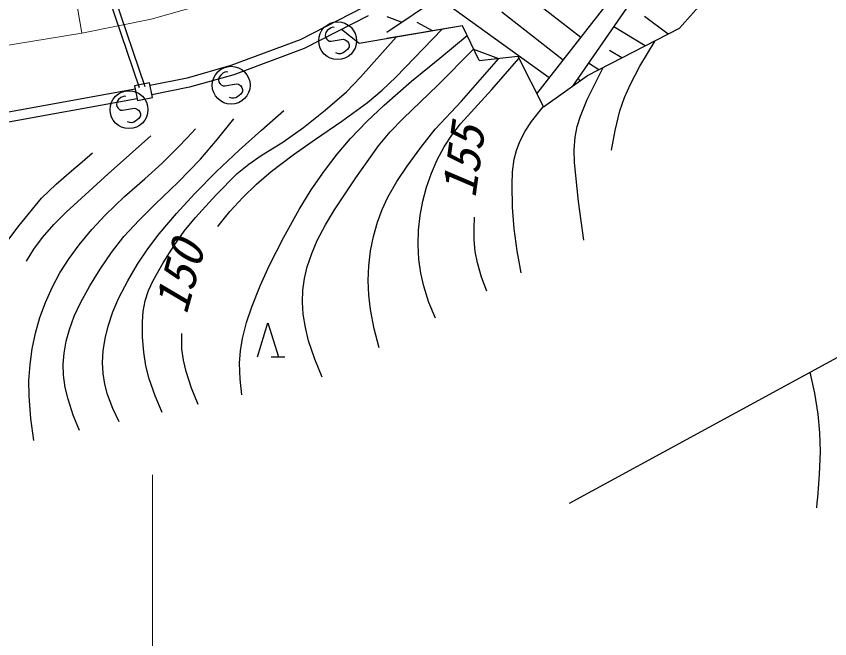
# Model space of a CAD drawing. Units: millimetres, scale not verified. Extents: x 40000 to 680000, y 20000 to 380000.
# Drawn here: x 129712 to 172494, y 262491 to 295228 of the extents above; entities that cross this region are included whole.
import ezdxf
from ezdxf.enums import TextEntityAlignment as Align

# ---------------------------------------------------------------- set-up
doc = ezdxf.new("R2010")
doc.units = ezdxf.units.MM
doc.header["$LTSCALE"] = 1000
doc.linetypes.add('CHAIN', pattern=[18.5, 12, -1.5, 3.5, -1.5])
for name, color, linetype, lineweight in [('M-BGD', 7, 'Continuous', 25), ('M-BMK', 2, 'CHAIN', 13), ('M-BMK-HTXT', 7, 'Continuous', 13), ('M-BMK-ROW', 30, 'Continuous', 25)]:
    doc.layers.add(name, color=color, linetype=linetype, lineweight=lineweight)
doc.styles.add('ＭＳ ゴシック', font='')
doc.styles.get('ＭＳ ゴシック').set_extended_font_data('MS Gothic')

msp = doc.modelspace()

# ---------------------------------------------------------------- linework, layer by layer
at = {"layer": 'M-BGD'}
for p, q in [((136188, 291466), (133832, 298471)), ((136484, 291514), (134128, 298519)), ((157088, 291144), (162630, 298248)), ((164595, 294600), (168008, 298456)), ((159397, 294104), (154262, 298109)), ((149206, 294397), (152484, 296609)), ((157745, 291985), (151970, 296170)), ((147961, 295683), (144647, 293997)), ((158975, 291556), (161821, 295657)), ((148212, 295250), (144848, 293539)), ((149206, 295212), (149983, 294921)), ((158474, 292920), (155243, 295440)), ((163990, 294288), (162744, 295213)), ((151609, 294462), (150795, 294905)), ((145988, 294366), (145951, 294238)), ((146065, 294476), (145988, 294366)), ((146184, 294575), (146065, 294476)), ((146278, 294627), (146184, 294575)), ((146358, 294648), (146278, 294627)), ((146438, 294637), (146358, 294648)), ((147741, 293800), (146810, 294537)), ((153188, 294732), (147741, 293800)), ((153188, 294732), (149206, 294051)), ((149682, 292030), (152113, 294548)), ((154054, 292894), (153188, 294732)), ((154054, 292894), (153188, 294732)), ((159753, 292106), (164595, 294600)), ((162779, 293665), (161141, 294677)), ((144647, 293997), (140993, 292631)), ((145951, 294238), (145971, 294112)), ((145971, 294112), (146041, 294020)), ((146041, 294020), (146093, 293966)), ((146093, 293966), (146187, 293914)), ((146276, 293917), (146897, 294023)), ((146897, 294023), (147001, 293992)), ((147001, 293992), (147111, 293922)), ((147111, 293922), (147180, 293823)), ((147823, 292017), (149687, 294133)), ((151989, 293031), (153434, 294209)), ((162500, 292596), (163306, 293936)), ((144848, 293539), (141148, 292155)), ((146187, 293914), (146276, 293917)), ((147218, 293614), (147127, 293480)), ((147180, 293823), (147214, 293728)), ((147214, 293728), (147218, 293614)), ((151879, 291601), (153767, 293502)), ((153765, 293506), (155081, 293013)), ((146653, 293261), (146526, 293304)), ((146762, 293254), (146653, 293261)), ((146864, 293280), (146762, 293254)), ((146951, 293333), (146864, 293280)), ((147127, 293480), (146951, 293333)), ((154054, 292894), (156083, 293130)), ((154054, 292894), (156083, 293130)), ((156083, 293130), (157432, 290465)), ((156083, 293130), (157432, 290465)), ((161569, 293041), (160917, 293430)), ((150498, 291810), (151989, 293031)), ((153122, 290766), (155089, 293014)), ((154729, 291376), (156148, 293003)), ((160358, 292418), (159809, 292757)), ((140993, 292631), (138699, 291981)), ((140583, 292232), (140464, 292133)), ((140677, 292284), (140583, 292232)), ((140757, 292305), (140677, 292284)), ((140838, 292294), (140757, 292305)), ((159745, 290843), (160576, 292530)), ((162010, 291664), (162500, 292596)), ((138699, 291981), (136747, 291584)), ((141148, 292155), (138818, 291495)), ((140387, 292023), (140350, 291895)), ((140350, 291895), (140370, 291769)), ((140464, 292133), (140387, 292023)), ((147078, 291258), (147823, 292017)), ((148950, 291342), (149682, 292030)), ((149053, 290549), (150498, 291810)), ((157432, 290465), (159753, 292106)), ((159364, 291831), (159304, 291916)), ((135971, 291391), (108785, 286475)), ((136727, 291728), (135936, 291576)), ((135936, 291576), (136085, 290800)), ((136876, 290952), (136727, 291728)), ((138818, 291495), (136846, 291094)), ((140370, 291769), (140440, 291678)), ((140440, 291678), (140492, 291623)), ((140492, 291623), (140587, 291572)), ((140587, 291572), (140676, 291574)), ((140676, 291574), (141296, 291681)), ((141296, 291681), (141400, 291650)), ((141400, 291650), (141510, 291579)), ((141510, 291579), (141579, 291481)), ((141579, 291481), (141613, 291385)), ((141613, 291385), (141617, 291271)), ((150058, 289855), (151879, 291601)), ((153080, 289578), (154729, 291376)), ((161703, 290961), (162010, 291664)), ((135212, 290948), (135093, 290848)), ((135305, 290999), (135212, 290948)), ((135385, 291020), (135305, 290999)), ((135466, 291009), (135385, 291020)), ((136085, 290800), (136876, 290952)), ((141052, 290918), (140925, 290962)), ((141263, 290938), (141161, 290912)), ((141350, 290990), (141263, 290938)), ((141527, 291138), (141350, 290990)), ((141617, 291271), (141527, 291138)), ((145965, 290291), (147078, 291258)), ((148177, 290700), (148950, 291342)), ((161457, 290248), (161703, 290961)), ((136069, 290888), (108871, 285970)), ((135015, 290738), (134979, 290610)), ((134979, 290610), (134999, 290484)), ((135093, 290848), (135015, 290738)), ((141161, 290912), (141052, 290918)), ((146835, 289711), (148177, 290700)), ((148146, 289690), (149053, 290549)), ((151746, 289283), (153122, 290766)), ((159388, 289982), (159745, 290843)), ((134999, 290484), (135069, 290393)), ((135069, 290393), (135120, 290338)), ((135120, 290338), (135215, 290287)), ((135215, 290287), (135304, 290289)), ((135304, 290289), (135925, 290396)), ((135925, 290396), (136028, 290365)), ((136028, 290365), (136139, 290294)), ((136139, 290294), (136208, 290196)), ((136208, 290196), (136242, 290100)), ((136242, 290100), (136246, 289986)), ((142608, 289234), (143789, 290266)), ((144813, 289371), (145965, 290291)), ((156814, 289691), (157428, 290472)), ((161206, 289222), (161457, 290248)), ((135681, 289633), (135553, 289677)), ((135892, 289653), (135790, 289627)), ((135978, 289706), (135892, 289653)), ((136155, 289853), (135978, 289706)), ((136246, 289986), (136155, 289853)), ((140295, 288757), (141153, 289838)), ((145454, 288769), (146835, 289711)), ((147289, 288795), (148146, 289690)), ((149384, 289146), (150058, 289855)), ((156475, 289178), (156814, 289691)), ((159217, 289424), (159388, 289982)), ((135790, 289627), (135681, 289633)), ((138689, 288820), (139142, 289311)), ((141441, 288189), (142608, 289234)), ((143724, 288613), (144813, 289371)), ((150983, 288333), (151746, 289283)), ((152623, 288983), (153080, 289578)), ((159109, 288864), (159217, 289424)), ((161014, 288187), (161206, 289222)), ((134553, 286943), (136787, 288938)), ((138231, 288335), (138689, 288820)), ((146582, 287969), (147289, 288795)), ((148764, 288406), (149384, 289146)), ((152216, 288355), (152623, 288983)), ((156191, 288639), (156475, 289178)), ((159056, 288204), (159109, 288864)), ((139404, 287720), (140295, 288757)), ((142597, 287901), (143724, 288613)), ((144266, 287941), (145454, 288769)), ((147579, 286739), (148764, 288406)), ((156015, 288177), (156191, 288639)), ((133169, 287575), (133726, 288046)), ((137373, 287490), (138231, 288335)), ((140244, 287061), (141441, 288189)), ((143123, 287071), (144266, 287941)), ((145921, 287105), (146582, 287969)), ((150266, 287343), (150983, 288333)), ((151851, 287675), (152216, 288355)), ((155899, 287706), (156015, 288177)), ((159063, 287544), (159056, 288204)), ((132613, 287103), (133169, 287575)), ((138231, 286508), (139404, 287720)), ((141939, 287450), (142597, 287901)), ((151543, 286977), (151851, 287675)), ((155816, 287042), (155899, 287706)), ((159285, 285481), (159063, 287544)), ((131805, 286405), (132613, 287103)), ((136471, 286686), (137373, 287490)), ((141327, 286958), (141939, 287450)), ((145229, 286101), (145921, 287105)), ((149735, 286543), (150266, 287343)), ((132337, 284925), (134553, 286943)), ((135406, 285750), (136471, 286686)), ((139087, 285888), (140244, 287061)), ((140207, 285822), (141327, 286958)), ((142350, 286406), (143123, 287071)), ((146450, 285047), (147579, 286739)), ((151285, 286245), (151543, 286977)), ((155793, 286365), (155816, 287042)), ((131043, 285668), (131805, 286405)), ((137021, 285344), (138231, 286508)), ((141625, 285702), (142350, 286406)), ((149257, 285713), (149735, 286543)), ((151088, 285508), (151285, 286245)), ((155818, 285195), (155793, 286365)), ((138133, 284854), (139087, 285888)), ((139136, 284650), (140207, 285822)), ((144588, 285065), (145229, 286101)), ((129860, 284217), (131043, 285668)), ((134389, 284776), (135406, 285750)), ((140946, 284954), (141625, 285702)), ((148956, 285071), (149257, 285713)), ((150949, 284749), (151088, 285508)), ((159564, 283458), (159285, 285481)), ((136174, 284511), (137021, 285344)), ((140321, 284176), (140946, 284954)), ((143783, 283615), (144588, 285065)), ((145973, 284259), (146450, 285047)), ((148711, 284406), (148956, 285071)), ((155902, 284050), (155818, 285195)), ((131687, 284272), (132337, 284925)), ((133680, 284017), (134389, 284776)), ((135372, 283638), (136174, 284511)), ((137232, 283788), (138133, 284854)), ((138545, 283924), (139136, 284650)), ((150869, 283982), (150949, 284749)), ((153791, 284060), (153806, 284663)), ((128712, 282712), (129860, 284217)), ((131090, 283587), (131687, 284272)), ((145544, 283435), (145973, 284259)), ((148500, 283654), (148711, 284406)), ((133013, 283215), (133680, 284017)), ((136632, 283003), (137232, 283788)), ((138009, 283170), (138545, 283924)), ((148348, 282886), (148500, 283654)), ((150850, 283210), (150869, 283982)), ((153800, 283465), (153791, 284060)), ((156057, 282886), (155902, 284050)), ((130642, 282977), (131090, 283587)), ((134725, 282803), (135372, 283638)), ((143034, 282143), (143783, 283615)), ((145249, 282748), (145544, 283435)), ((153850, 282858), (153800, 283465)), ((130248, 282341), (130642, 282977)), ((132485, 282485), (133013, 283215)), ((134123, 281929), (134725, 282803)), ((136088, 282192), (136632, 283003)), ((137434, 282267), (138009, 283170)), ((148255, 282102), (148348, 282886)), ((150890, 282439), (150850, 283210)), ((153961, 282260), (153850, 282858)), ((156272, 281726), (156057, 282886)), ((132011, 281729), (132485, 282485)), ((145015, 282051), (145249, 282748)), ((150987, 281724), (150890, 282439)), ((135571, 281315), (136088, 282192)), ((136912, 281336), (137434, 282267)), ((142536, 281055), (143034, 282143)), ((144869, 281438), (145015, 282051)), ((148222, 281324), (148255, 282102)), ((154186, 281510), (153961, 282260)), ((131599, 280960), (132011, 281729)), ((133577, 281057), (134123, 281929)), ((151140, 281031), (150987, 281724)), ((135109, 280413), (135571, 281315)), ((136674, 280807), (136912, 281336)), ((144785, 280826), (144869, 281438)), ((148251, 280558), (148222, 281324)), ((154468, 280777), (154186, 281510)), ((131246, 280173), (131599, 280960)), ((133084, 280155), (133577, 281057)), ((136493, 280260), (136674, 280807)), ((142092, 279943), (142536, 281055)), ((144765, 280198), (144785, 280826)), ((151418, 280180), (151140, 281031)), ((134795, 279679), (135109, 280413)), ((136390, 279706), (136493, 280260)), ((148340, 279805), (148251, 280558)), ((130956, 279381), (131246, 280173)), ((132765, 279462), (133084, 280155)), ((141818, 279115), (142092, 279943)), ((144806, 279568), (144765, 280198)), ((148541, 278787), (148340, 279805)), ((151753, 279349), (151418, 280180)), ((130723, 278570), (130956, 279381)), ((132505, 278755), (132765, 279462)), ((134537, 278924), (134795, 279679)), ((136347, 279149), (136390, 279706)), ((144919, 278852), (144806, 279568)), ((136351, 278347), (136347, 279149)), ((141605, 278278), (141818, 279115)), ((142397, 277309), (142946, 279104)), ((142946, 279104), (143495, 277309)), ((130549, 277745), (130723, 278570)), ((132335, 278136), (132505, 278755)), ((134379, 278282), (134537, 278924)), ((138412, 278146), (138427, 278548)), ((145088, 278157), (144919, 278852)), ((148799, 277795), (148541, 278787)), ((132224, 277506), (132335, 278136)), ((134280, 277625), (134379, 278282)), ((136414, 277559), (136351, 278347)), ((138425, 277746), (138412, 278146)), ((141497, 277626), (141605, 278278)), ((145414, 277187), (145088, 278157)), ((130435, 276910), (130549, 277745)), ((138502, 277143), (138425, 277746)), ((132183, 276929), (132224, 277506)), ((134247, 277023), (134280, 277625)), ((136530, 276851), (136414, 277559)), ((141450, 276981), (141497, 277626)), ((143121, 277309), (143841, 277309)), ((130381, 276071), (130435, 276910)), ((132203, 276351), (132183, 276929)), ((134274, 276434), (134247, 277023)), ((136702, 276167), (136530, 276851)), ((138641, 276547), (138502, 277143)), ((141483, 276149), (141450, 276981)), ((145795, 276243), (145414, 277187)), ((134363, 275876), (134274, 276434)), ((138929, 275671), (138641, 276547)), ((171451, 276504), (171689, 275410)), ((130389, 275243), (130381, 276071)), ((132291, 275708), (132203, 276351)), ((137010, 275272), (136702, 276167)), ((141577, 275316), (141483, 276149)), ((132436, 275086), (132291, 275708)), ((134508, 275341), (134363, 275876)), ((139276, 274810), (138929, 275671)), ((130485, 274070), (130389, 275243)), ((134789, 274607), (134508, 275341)), ((137377, 274392), (137010, 275272)), ((171689, 275410), (171869, 274298)), ((132711, 274254), (132436, 275086)), ((133043, 273439), (132711, 274254)), ((135126, 273897), (134789, 274607)), ((171869, 274298), (171956, 273324)), ((130641, 272911), (130485, 274070)), ((171956, 273324), (171983, 272335)), ((171983, 272335), (171947, 271133)), ((171947, 271133), (171851, 269924)), ((171823, 269655), (171791, 269377)), ((171851, 269924), (171823, 269655))]:
    msp.add_line(p, q, dxfattribs=at)
for centre in [(146613, 293943), (141012, 291600), (135640, 290315)]:
    msp.add_circle(centre, 995, dxfattribs=at)
at = {"layer": 'M-BMK'}
for p, q in [((136814, 295073), (141043, 296282)), ((133152, 294337), (136814, 295073)), ((127785, 293470), (133152, 294337))]:
    msp.add_line(p, q, dxfattribs=at)
at = {"layer": 'M-BMK-HTXT'}
for p, q in [((133152, 294337), (129729, 315507)), ((136876, 243118), (136876, 271117))]:
    msp.add_line(p, q, dxfattribs=at)
at = {"layer": 'M-BMK-ROW'}
msp.add_line((158815, 269626), (220157, 303012), dxfattribs=at)

# ---------------------------------------------------------------- texts
at = {"layer": 'M-BGD', "style": 'ＭＳ ゴシック', "oblique": 15}
for s, rotation, p in [('155', 81.9, (154400, 285557)), ('150', 74.5, (139197, 279340))]:
    msp.add_text(s, height=1833, rotation=rotation, dxfattribs=at).set_placement(p, align=Align.BOTTOM_LEFT)

doc.saveas('drawing.dxf')
